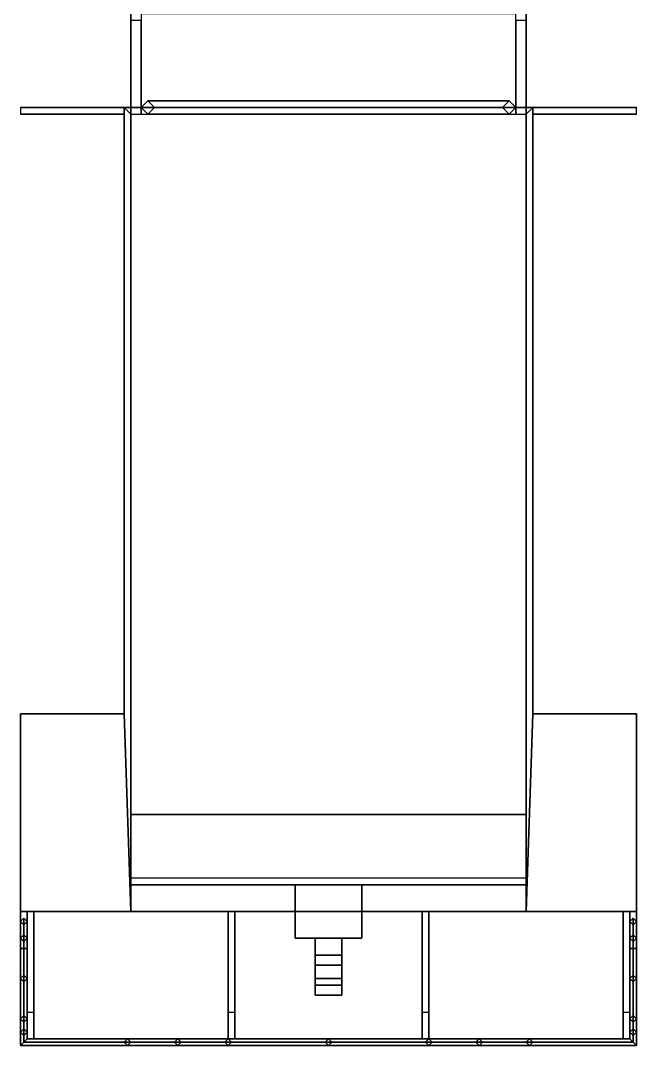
# Model space of a CAD drawing. Extents: x -0.92 to 0.92, y -2.19 to 2.76.
# Drawn here: x -0.92 to 0.92, y -2.19 to 0.87 of the extents above; entities that cross this region are included whole.
import ezdxf

# ---------------------------------------------------------------- set-up
doc = ezdxf.new("R2010")
doc.units = 0
doc.layers.get('0').update_dxf_attribs({"linetype": 'CONTINUOUS'})

msp = doc.modelspace()

# ---------------------------------------------------------------- linework, layer by layer
for points in [[(-0.59, 1.5, 0.3), (-0.59, -1.5, 0.3), (-0.59, -1.71, 0.52), (-0.59, 1.5, 0.85)], [(0.59, 1.5, 0.3), (0.59, -1.5, 0.3), (-0.59, -1.5, 0.3), (-0.59, 1.5, 0.3)], [(-0.59, 1.5, 0.85), (-0.59, -1.71, 0.52), (-0.59, -1.71, 0.85), (-0.59, 1.5, 0.85)], [(0.59, -1.71, 0.52), (0.59, -1.5, 0.3), (0.59, 1.5, 0.3), (0.59, 1.5, 0.85)], [(0.59, -1.71, 0.85), (0.59, -1.71, 0.52), (0.59, 1.5, 0.85)], [(-0.56, 0.89, 1.29), (-0.56, 0.59, 1.29), (0.56, 0.59, 1.29), (0.56, 0.89, 1.29)], [(-0.59, 0.87, 0.85), (-0.59, 0.61, 0.85), (-0.56, 0.61, 0.85), (-0.56, 0.87, 0.85)], [(-0.56, 0.87, 0.85), (-0.56, 0.61, 0.85), (-0.56, 0.61, 1.29), (-0.56, 0.87, 1.29)], [(0.56, 0.61, 1.29), (0.56, 0.61, 0.85), (0.56, 0.87, 0.85), (0.56, 0.87, 1.29)], [(0.56, 0.61, 0.85), (0.59, 0.61, 0.85), (0.59, 0.87, 0.85), (0.56, 0.87, 0.85)], [(0.56, 0.61, 1.86), (0.54, 0.63, 1.84), (-0.54, 0.63, 1.84), (-0.56, 0.61, 1.86)], [(-0.54, 0.63, 1.29), (-0.56, 0.61, 1.29), (-0.56, 0.61, 1.86), (-0.54, 0.63, 1.84)], [(0.54, 0.63, 1.84), (0.52, 0.61, 1.82), (-0.52, 0.61, 1.82), (-0.54, 0.63, 1.84)], [(-0.52, 0.61, 1.29), (-0.54, 0.63, 1.29), (-0.54, 0.63, 1.84), (-0.52, 0.61, 1.82)], [(0.54, 0.63, 1.29), (0.52, 0.61, 1.29), (0.52, 0.61, 1.82), (0.54, 0.63, 1.84)], [(0.56, 0.61, 1.29), (0.54, 0.63, 1.29), (0.54, 0.63, 1.84), (0.56, 0.61, 1.86)], [(-0.56, 0.61, 1.29), (-0.56, 0.61, 0.85), (-0.92, 0.61, 0.85), (-0.61, 0.61, 1.29)], [(-0.92, 0.61, 0.85), (-0.92, 0.59, 0.85), (-0.61, 0.59, 1.29), (-0.61, 0.61, 1.29)], [(-0.61, 0.59, 1.29), (-0.92, 0.59, 0.85), (-0.61, 0.59, 0.85), (-0.61, 0.59, 1.29)], [(-0.61, 0.61, 1.29), (-0.61, -1.2, 1.29), (-0.59, -1.79, 1.29), (-0.59, 0.59, 1.29)], [(-0.61, 0.61, 1.29), (-0.59, 0.59, 1.29), (-0.56, 0.59, 1.29), (-0.56, 0.61, 1.29)], [(-0.61, 0.59, 0.85), (-0.61, -1.2, 0.85), (-0.61, -1.2, 1.29), (-0.61, 0.59, 1.29)], [(0.54, 0.59, 1.84), (0.56, 0.61, 1.86), (-0.56, 0.61, 1.86), (-0.54, 0.59, 1.84)], [(-0.56, 0.61, 1.29), (-0.54, 0.59, 1.29), (-0.54, 0.59, 1.84), (-0.56, 0.61, 1.86)], [(0.52, 0.61, 1.82), (0.54, 0.59, 1.84), (-0.54, 0.59, 1.84), (-0.52, 0.61, 1.82)], [(-0.54, 0.59, 1.29), (-0.52, 0.61, 1.29), (-0.52, 0.61, 1.82), (-0.54, 0.59, 1.84)], [(0.52, 0.61, 1.29), (0.54, 0.59, 1.29), (0.54, 0.59, 1.84), (0.52, 0.61, 1.82)], [(0.54, 0.59, 1.29), (0.56, 0.61, 1.29), (0.56, 0.61, 1.86), (0.54, 0.59, 1.84)], [(0.61, 0.61, 1.29), (0.92, 0.61, 0.85), (0.56, 0.61, 0.85), (0.56, 0.61, 1.29)], [(0.59, 0.59, 1.29), (0.61, 0.61, 1.29), (0.56, 0.61, 1.29), (0.56, 0.59, 1.29)], [(0.59, 0.59, 1.29), (0.59, -1.79, 1.29), (0.61, -1.2, 1.29), (0.61, 0.61, 1.29)], [(0.92, 0.59, 0.85), (0.92, 0.61, 0.85), (0.61, 0.61, 1.29), (0.61, 0.59, 1.29)], [(0.61, -1.2, 1.29), (0.61, -1.2, 0.85), (0.61, 0.59, 0.85), (0.61, 0.59, 1.29)], [(0.61, 0.59, 1.29), (0.61, 0.59, 0.85), (0.92, 0.59, 0.85), (0.61, 0.59, 1.29)], [(-0.92, -1.2, 0.85), (-0.92, -1.79, 0.85), (-0.92, -1.79, 1.29), (-0.92, -1.2, 1.29)], [(-0.61, -1.2, 1.29), (-0.61, -1.2, 0.85), (-0.92, -1.2, 0.85), (-0.92, -1.2, 1.29)], [(-0.92, -1.2, 1.29), (-0.92, -1.79, 1.29), (-0.59, -1.79, 1.29), (-0.61, -1.2, 1.29)], [(0.61, -1.2, 1.29), (0.59, -1.79, 1.29), (0.92, -1.79, 1.29), (0.92, -1.2, 1.29)], [(0.92, -1.2, 1.29), (0.92, -1.2, 0.85), (0.61, -1.2, 0.85), (0.61, -1.2, 1.29)], [(0.92, -1.79, 1.29), (0.92, -1.79, 0.85), (0.92, -1.2, 0.85), (0.92, -1.2, 1.29)], [(-0.59, -1.71, 0.52), (-0.59, -1.5, 0.3), (0.59, -1.5, 0.3), (0.59, -1.71, 0.52)], [(-0.59, -1.79, 1.29), (0.59, -1.79, 1.29), (0.59, -1.69, 1.29), (-0.59, -1.69, 1.29)], [(-0.59, -1.71, 0.85), (-0.59, -1.71, 0.52), (0.59, -1.71, 0.52), (0.59, -1.71, 0.85)], [(-0.1, -1.71, 0.63), (-0.1, -1.87, 0.63), (-0.1, -1.87, 0.76), (-0.1, -1.71, 0.76)], [(0.1, -1.71, 0.63), (0.1, -1.87, 0.63), (-0.1, -1.87, 0.63), (-0.1, -1.71, 0.63)], [(-0.1, -1.71, 0.76), (-0.1, -1.87, 0.76), (0.1, -1.87, 0.76), (0.1, -1.71, 0.76)], [(0.1, -1.87, 0.76), (0.1, -1.87, 0.63), (0.1, -1.71, 0.63), (0.1, -1.71, 0.76)], [(-0.92, -1.79, 1.29), (-0.92, -1.79, 1), (0.92, -1.79, 1), (0.92, -1.79, 1.29)], [(-0.92, -1.79, 0.97), (-0.92, -1.79, 0.85), (0.92, -1.79, 0.85), (0.92, -1.79, 0.97)], [(-0.92, -1.79, 0.97), (-0.92, -2.19, 0.97), (-0.92, -2.19, 1), (-0.92, -1.79, 1)], [(0.92, -1.79, 0.97), (0.92, -2.19, 0.97), (-0.92, -2.19, 0.97), (-0.92, -1.79, 0.97)], [(-0.92, -1.79, 1), (-0.92, -2.19, 1), (0.92, -2.19, 1), (0.92, -1.79, 1)], [(-0.9, -2.17, 0.97), (-0.9, -1.79, 0.85), (-0.88, -1.79, 0.85), (-0.88, -2.17, 0.97)], [(-0.88, -2.09, 0.97), (-0.88, -1.79, 0.88), (-0.9, -1.79, 0.88), (-0.9, -2.09, 0.97)], [(-0.9, -1.79, 0.88), (-0.9, -1.79, 0.85), (-0.9, -2.17, 0.97), (-0.9, -2.09, 0.97)], [(-0.88, -2.17, 0.97), (-0.88, -1.79, 0.85), (-0.88, -1.79, 0.88), (-0.88, -2.09, 0.97)], [(-0.28, -2.09, 0.97), (-0.28, -1.79, 0.88), (-0.3, -1.79, 0.88), (-0.3, -2.09, 0.97)], [(-0.3, -2.17, 0.97), (-0.3, -1.79, 0.85), (-0.28, -1.79, 0.85), (-0.28, -2.17, 0.97)], [(-0.3, -1.79, 0.88), (-0.3, -1.79, 0.85), (-0.3, -2.17, 0.97), (-0.3, -2.09, 0.97)], [(-0.28, -2.17, 0.97), (-0.28, -1.79, 0.85), (-0.28, -1.79, 0.88), (-0.28, -2.09, 0.97)], [(0.28, -2.17, 0.97), (0.28, -1.79, 0.85), (0.3, -1.79, 0.85), (0.3, -2.17, 0.97)], [(0.3, -2.09, 0.97), (0.3, -1.79, 0.88), (0.28, -1.79, 0.88), (0.28, -2.09, 0.97)], [(0.28, -1.79, 0.88), (0.28, -1.79, 0.85), (0.28, -2.17, 0.97), (0.28, -2.09, 0.97)], [(0.3, -2.17, 0.97), (0.3, -1.79, 0.85), (0.3, -1.79, 0.88), (0.3, -2.09, 0.97)], [(0.88, -1.79, 0.88), (0.88, -1.79, 0.85), (0.88, -2.17, 0.97), (0.88, -2.09, 0.97)], [(0.88, -2.17, 0.97), (0.88, -1.79, 0.85), (0.9, -1.79, 0.85), (0.9, -2.17, 0.97)], [(0.9, -2.09, 0.97), (0.9, -1.79, 0.88), (0.88, -1.79, 0.88), (0.88, -2.09, 0.97)], [(0.9, -2.17, 0.97), (0.9, -1.79, 0.85), (0.9, -1.79, 0.88), (0.9, -2.09, 0.97)], [(0.92, -2.19, 1), (0.92, -2.19, 0.97), (0.92, -1.79, 0.97), (0.92, -1.79, 1)], [(-0.91, -1.81, 1.05), (-0.92, -1.82, 1.04), (-0.92, -2.19, 1.04), (-0.91, -2.18, 1.05)], [(-0.91, -1.81, 1), (-0.92, -1.82, 1), (-0.92, -1.82, 1.04), (-0.91, -1.81, 1.05)], [(-0.92, -1.82, 1.04), (-0.91, -1.83, 1.03), (-0.91, -2.18, 1.03), (-0.92, -2.19, 1.04)], [(-0.92, -1.82, 1), (-0.91, -1.83, 1), (-0.91, -1.83, 1.03), (-0.92, -1.82, 1.04)], [(-0.9, -1.82, 1.04), (-0.91, -1.81, 1.05), (-0.91, -2.18, 1.05), (-0.9, -2.17, 1.04)], [(-0.9, -1.82, 1), (-0.91, -1.81, 1), (-0.91, -1.81, 1.05), (-0.9, -1.82, 1.04)], [(-0.91, -1.83, 1.03), (-0.9, -1.82, 1.04), (-0.9, -2.17, 1.04), (-0.91, -2.18, 1.03)], [(-0.91, -1.83, 1), (-0.9, -1.82, 1), (-0.9, -1.82, 1.04), (-0.91, -1.83, 1.03)], [(0.91, -1.81, 1.05), (0.9, -1.82, 1.04), (0.9, -2.17, 1.04), (0.91, -2.18, 1.05)], [(0.91, -1.81, 1), (0.9, -1.82, 1), (0.9, -1.82, 1.04), (0.91, -1.81, 1.05)], [(0.9, -1.82, 1.04), (0.91, -1.83, 1.03), (0.91, -2.18, 1.03), (0.9, -2.17, 1.04)], [(0.9, -1.82, 1), (0.91, -1.83, 1), (0.91, -1.83, 1.03), (0.9, -1.82, 1.04)], [(0.92, -1.82, 1.04), (0.91, -1.81, 1.05), (0.91, -2.18, 1.05), (0.92, -2.19, 1.04)], [(0.92, -1.82, 1), (0.91, -1.81, 1), (0.91, -1.81, 1.05), (0.92, -1.82, 1.04)], [(0.91, -1.83, 1.03), (0.92, -1.82, 1.04), (0.92, -2.19, 1.04), (0.91, -2.18, 1.03)], [(0.91, -1.83, 1), (0.92, -1.82, 1), (0.92, -1.82, 1.04), (0.91, -1.83, 1.03)], [(-0.91, -1.86, 1.05), (-0.92, -1.87, 1.04), (-0.92, -1.87, 1.24), (-0.91, -1.86, 1.24)], [(-0.92, -1.9, 1.28), (-0.91, -1.9, 1.29), (-0.91, -1.86, 1.24), (-0.92, -1.87, 1.24)], [(-0.9, -1.87, 1.04), (-0.91, -1.86, 1.05), (-0.91, -1.86, 1.24), (-0.9, -1.87, 1.24)], [(-0.91, -1.9, 1.29), (-0.9, -1.9, 1.28), (-0.9, -1.87, 1.24), (-0.91, -1.86, 1.24)], [(0.91, -1.86, 1.05), (0.9, -1.87, 1.04), (0.9, -1.87, 1.24), (0.91, -1.86, 1.24)], [(0.9, -1.9, 1.28), (0.91, -1.9, 1.29), (0.91, -1.86, 1.24), (0.9, -1.87, 1.24)], [(0.92, -1.87, 1.04), (0.91, -1.86, 1.05), (0.91, -1.86, 1.24), (0.92, -1.87, 1.24)], [(0.91, -1.9, 1.29), (0.92, -1.9, 1.28), (0.92, -1.87, 1.24), (0.91, -1.86, 1.24)], [(-0.92, -1.87, 1.04), (-0.91, -1.88, 1.05), (-0.91, -1.88, 1.24), (-0.92, -1.87, 1.24)], [(-0.91, -1.9, 1.27), (-0.92, -1.9, 1.28), (-0.92, -1.87, 1.24), (-0.91, -1.88, 1.24)], [(-0.91, -1.88, 1.05), (-0.9, -1.87, 1.04), (-0.9, -1.87, 1.24), (-0.91, -1.88, 1.24)], [(-0.9, -1.9, 1.28), (-0.91, -1.9, 1.27), (-0.91, -1.88, 1.24), (-0.9, -1.87, 1.24)], [(-0.1, -1.87, 0.76), (-0.1, -1.87, 0.63), (-0.04, -1.87, 0.63), (-0.04, -1.87, 0.76)], [(-0.04, -1.87, 0.76), (-0.04, -1.87, 0.63), (-0.04, -1.92, 0.69), (-0.04, -1.92, 0.71)], [(-0.04, -1.87, 0.63), (-0.04, -1.95, 0.58), (-0.04, -1.95, 0.64), (-0.04, -1.92, 0.69)], [(0.04, -1.87, 0.63), (0.04, -1.95, 0.58), (-0.04, -1.95, 0.58), (-0.04, -1.87, 0.63)], [(-0.04, -1.92, 0.78), (-0.04, -1.87, 0.76), (-0.04, -1.92, 0.71), (-0.04, -1.95, 0.73)], [(0.04, -1.92, 0.78), (0.04, -1.87, 0.76), (-0.04, -1.87, 0.76), (-0.04, -1.92, 0.78)], [(0.04, -1.92, 0.69), (0.04, -1.87, 0.63), (0.04, -1.87, 0.76), (0.04, -1.92, 0.71)], [(0.04, -1.95, 0.64), (0.04, -1.95, 0.58), (0.04, -1.87, 0.63), (0.04, -1.92, 0.69)], [(0.04, -1.92, 0.71), (0.04, -1.87, 0.76), (0.04, -1.92, 0.78), (0.04, -1.95, 0.73)], [(0.04, -1.87, 0.76), (0.04, -1.87, 0.63), (0.1, -1.87, 0.63), (0.1, -1.87, 0.76)], [(0.9, -1.87, 1.04), (0.91, -1.88, 1.05), (0.91, -1.88, 1.24), (0.9, -1.87, 1.24)], [(0.91, -1.9, 1.27), (0.9, -1.9, 1.28), (0.9, -1.87, 1.24), (0.91, -1.88, 1.24)], [(0.91, -1.88, 1.05), (0.92, -1.87, 1.04), (0.92, -1.87, 1.24), (0.91, -1.88, 1.24)], [(0.92, -1.9, 1.28), (0.91, -1.9, 1.27), (0.91, -1.88, 1.24), (0.92, -1.87, 1.24)], [(-0.91, -1.9, 1.29), (-0.92, -1.9, 1.28), (-0.92, -2.19, 1.28), (-0.91, -2.18, 1.29)], [(-0.92, -1.9, 1.28), (-0.91, -1.9, 1.27), (-0.91, -2.18, 1.27), (-0.92, -2.19, 1.28)], [(-0.9, -1.9, 1.28), (-0.91, -1.9, 1.29), (-0.91, -2.18, 1.29), (-0.9, -2.17, 1.28)], [(-0.91, -1.9, 1.27), (-0.9, -1.9, 1.28), (-0.9, -2.17, 1.28), (-0.91, -2.18, 1.27)], [(-0.04, -1.92, 0.69), (-0.04, -1.95, 0.64), (0.04, -1.95, 0.64), (0.04, -1.92, 0.69)], [(0.04, -1.95, 0.73), (0.04, -1.92, 0.78), (-0.04, -1.92, 0.78), (-0.04, -1.95, 0.73)], [(-0.04, -1.95, 0.73), (-0.04, -1.92, 0.71), (0.04, -1.92, 0.71), (0.04, -1.95, 0.73)], [(-0.04, -1.92, 0.71), (-0.04, -1.92, 0.69), (0.04, -1.92, 0.69), (0.04, -1.92, 0.71)], [(0.91, -1.9, 1.29), (0.9, -1.9, 1.28), (0.9, -2.17, 1.28), (0.91, -2.18, 1.29)], [(0.9, -1.9, 1.28), (0.91, -1.9, 1.27), (0.91, -2.18, 1.27), (0.9, -2.17, 1.28)], [(0.92, -1.9, 1.28), (0.91, -1.9, 1.29), (0.91, -2.18, 1.29), (0.92, -2.19, 1.28)], [(0.91, -1.9, 1.27), (0.92, -1.9, 1.28), (0.92, -2.19, 1.28), (0.91, -2.18, 1.27)], [(-0.04, -1.95, 0.64), (-0.04, -1.99, 0.64), (0.04, -1.99, 0.64), (0.04, -1.95, 0.64)], [(0.04, -1.95, 0.58), (0.04, -1.99, 0.58), (-0.04, -1.99, 0.58), (-0.04, -1.95, 0.58)], [(-0.04, -1.95, 0.58), (-0.04, -1.99, 0.58), (-0.04, -1.99, 0.64), (-0.04, -1.95, 0.64)], [(0.04, -1.99, 0.64), (0.04, -1.99, 0.58), (0.04, -1.95, 0.58), (0.04, -1.95, 0.64)], [(-0.91, -1.98, 1), (-0.92, -1.99, 1), (-0.92, -1.99, 1.04), (-0.91, -1.98, 1.03)], [(-0.9, -1.99, 1), (-0.91, -1.98, 1), (-0.91, -1.98, 1.03), (-0.9, -1.99, 1.04)], [(0.91, -1.98, 1), (0.9, -1.99, 1), (0.9, -1.99, 1.04), (0.91, -1.98, 1.03)], [(0.92, -1.99, 1), (0.91, -1.98, 1), (0.91, -1.98, 1.03), (0.92, -1.99, 1.04)], [(-0.92, -1.99, 1), (-0.91, -2, 1), (-0.91, -2, 1.03), (-0.92, -1.99, 1.04)], [(-0.91, -2, 1), (-0.9, -1.99, 1), (-0.9, -1.99, 1.04), (-0.91, -2, 1.03)], [(-0.04, -1.99, 0.64), (-0.04, -2.01, 0.67), (0.04, -2.01, 0.67), (0.04, -1.99, 0.64)], [(-0.04, -1.99, 0.58), (-0.04, -2.04, 0.65), (-0.04, -2.01, 0.67), (-0.04, -1.99, 0.64)], [(0.04, -1.99, 0.58), (0.04, -2.04, 0.65), (-0.04, -2.04, 0.65), (-0.04, -1.99, 0.58)], [(-0.04, -2.01, 0.73), (-0.04, -2.04, 0.72), (0.04, -2.04, 0.72), (0.04, -2.01, 0.73)], [(-0.04, -2.04, 0.65), (-0.04, -2.04, 0.72), (-0.04, -2.01, 0.73), (-0.04, -2.01, 0.67)], [(-0.04, -2.01, 0.67), (-0.04, -2.01, 0.73), (0.04, -2.01, 0.73), (0.04, -2.01, 0.67)], [(0.04, -2.01, 0.67), (0.04, -2.04, 0.65), (0.04, -1.99, 0.58), (0.04, -1.99, 0.64)], [(0.04, -2.01, 0.73), (0.04, -2.04, 0.72), (0.04, -2.04, 0.65), (0.04, -2.01, 0.67)], [(0.9, -1.99, 1), (0.91, -2, 1), (0.91, -2, 1.03), (0.9, -1.99, 1.04)], [(0.91, -2, 1), (0.92, -1.99, 1), (0.92, -1.99, 1.04), (0.91, -2, 1.03)], [(0.04, -2.04, 0.65), (0.04, -2.04, 0.72), (-0.04, -2.04, 0.72), (-0.04, -2.04, 0.65)], [(-0.91, -2.1, 1.05), (-0.92, -2.11, 1.04), (-0.92, -2.11, 1.28), (-0.91, -2.1, 1.27)], [(-0.92, -2.11, 1.04), (-0.91, -2.12, 1.05), (-0.91, -2.12, 1.27), (-0.92, -2.11, 1.28)], [(-0.9, -2.11, 1.04), (-0.91, -2.1, 1.05), (-0.91, -2.1, 1.27), (-0.9, -2.11, 1.28)], [(-0.91, -2.12, 1.05), (-0.9, -2.11, 1.04), (-0.9, -2.11, 1.28), (-0.91, -2.12, 1.27)], [(0.91, -2.1, 1.05), (0.9, -2.11, 1.04), (0.9, -2.11, 1.28), (0.91, -2.1, 1.27)], [(0.9, -2.11, 1.04), (0.91, -2.12, 1.05), (0.91, -2.12, 1.27), (0.9, -2.11, 1.28)], [(0.92, -2.11, 1.04), (0.91, -2.1, 1.05), (0.91, -2.1, 1.27), (0.92, -2.11, 1.28)], [(0.91, -2.12, 1.05), (0.92, -2.11, 1.04), (0.92, -2.11, 1.28), (0.91, -2.12, 1.27)], [(-0.91, -2.14, 1), (-0.92, -2.15, 1), (-0.92, -2.15, 1.04), (-0.91, -2.14, 1.03)], [(-0.9, -2.15, 1), (-0.91, -2.14, 1), (-0.91, -2.14, 1.03), (-0.9, -2.15, 1.04)], [(0.91, -2.14, 1), (0.9, -2.15, 1), (0.9, -2.15, 1.04), (0.91, -2.14, 1.03)], [(0.92, -2.15, 1), (0.91, -2.14, 1), (0.91, -2.14, 1.03), (0.92, -2.15, 1.04)], [(-0.92, -2.15, 1), (-0.91, -2.16, 1), (-0.91, -2.16, 1.03), (-0.92, -2.15, 1.04)], [(-0.91, -2.16, 1), (-0.9, -2.15, 1), (-0.9, -2.15, 1.04), (-0.91, -2.16, 1.03)], [(0.91, -2.18, 1.05), (0.9, -2.17, 1.04), (-0.9, -2.17, 1.04), (-0.91, -2.18, 1.05)], [(0.9, -2.17, 1.04), (0.91, -2.18, 1.03), (-0.91, -2.18, 1.03), (-0.9, -2.17, 1.04)], [(0.91, -2.18, 1.29), (0.9, -2.17, 1.28), (-0.9, -2.17, 1.28), (-0.91, -2.18, 1.29)], [(0.9, -2.17, 1.28), (0.91, -2.18, 1.27), (-0.91, -2.18, 1.27), (-0.9, -2.17, 1.28)], [(-0.6, -2.17, 1.04), (-0.61, -2.18, 1.05), (-0.61, -2.18, 1.27), (-0.6, -2.17, 1.28)], [(-0.59, -2.18, 1.05), (-0.6, -2.17, 1.04), (-0.6, -2.17, 1.28), (-0.59, -2.18, 1.27)], [(-0.45, -2.17, 1), (-0.46, -2.18, 1), (-0.46, -2.18, 1.03), (-0.45, -2.17, 1.04)], [(-0.44, -2.18, 1), (-0.45, -2.17, 1), (-0.45, -2.17, 1.04), (-0.44, -2.18, 1.03)], [(-0.3, -2.17, 1.04), (-0.31, -2.18, 1.05), (-0.31, -2.18, 1.27), (-0.3, -2.17, 1.28)], [(-0.29, -2.18, 1.05), (-0.3, -2.17, 1.04), (-0.3, -2.17, 1.28), (-0.29, -2.18, 1.27)], [(0, -2.17, 1.04), (-0.01, -2.18, 1.05), (-0.01, -2.18, 1.27), (0, -2.17, 1.28)], [(0, -2.17, 1), (-0.01, -2.18, 1), (-0.01, -2.18, 1.03), (0, -2.17, 1.04)], [(0.01, -2.18, 1.05), (0, -2.17, 1.04), (0, -2.17, 1.28), (0.01, -2.18, 1.27)], [(0.01, -2.18, 1), (0, -2.17, 1), (0, -2.17, 1.04), (0.01, -2.18, 1.03)], [(0.3, -2.17, 1.04), (0.29, -2.18, 1.05), (0.29, -2.18, 1.27), (0.3, -2.17, 1.28)], [(0.31, -2.18, 1.05), (0.3, -2.17, 1.04), (0.3, -2.17, 1.28), (0.31, -2.18, 1.27)], [(0.45, -2.17, 1), (0.44, -2.18, 1), (0.44, -2.18, 1.03), (0.45, -2.17, 1.04)], [(0.46, -2.18, 1), (0.45, -2.17, 1), (0.45, -2.17, 1.04), (0.46, -2.18, 1.03)], [(0.6, -2.17, 1.04), (0.59, -2.18, 1.05), (0.59, -2.18, 1.27), (0.6, -2.17, 1.28)], [(0.61, -2.18, 1.05), (0.6, -2.17, 1.04), (0.6, -2.17, 1.28), (0.61, -2.18, 1.27)], [(0.9, -2.15, 1), (0.91, -2.16, 1), (0.91, -2.16, 1.03), (0.9, -2.15, 1.04)], [(0.91, -2.16, 1), (0.92, -2.15, 1), (0.92, -2.15, 1.04), (0.91, -2.16, 1.03)], [(0.92, -2.19, 1.04), (0.91, -2.18, 1.05), (-0.91, -2.18, 1.05), (-0.92, -2.19, 1.04)], [(0.91, -2.18, 1.03), (0.92, -2.19, 1.04), (-0.92, -2.19, 1.04), (-0.91, -2.18, 1.03)], [(0.92, -2.19, 1.28), (0.91, -2.18, 1.29), (-0.91, -2.18, 1.29), (-0.92, -2.19, 1.28)], [(0.91, -2.18, 1.27), (0.92, -2.19, 1.28), (-0.92, -2.19, 1.28), (-0.91, -2.18, 1.27)], [(-0.92, -2.19, 1), (-0.92, -2.19, 0.97), (0.92, -2.19, 0.97), (0.92, -2.19, 1)], [(-0.61, -2.18, 1.05), (-0.6, -2.19, 1.04), (-0.6, -2.19, 1.28), (-0.61, -2.18, 1.27)], [(-0.6, -2.19, 1.04), (-0.59, -2.18, 1.05), (-0.59, -2.18, 1.27), (-0.6, -2.19, 1.28)], [(-0.46, -2.18, 1), (-0.45, -2.19, 1), (-0.45, -2.19, 1.04), (-0.46, -2.18, 1.03)], [(-0.45, -2.19, 1), (-0.44, -2.18, 1), (-0.44, -2.18, 1.03), (-0.45, -2.19, 1.04)], [(-0.31, -2.18, 1.05), (-0.3, -2.19, 1.04), (-0.3, -2.19, 1.28), (-0.31, -2.18, 1.27)], [(-0.3, -2.19, 1.04), (-0.29, -2.18, 1.05), (-0.29, -2.18, 1.27), (-0.3, -2.19, 1.28)], [(-0.01, -2.18, 1.05), (0, -2.19, 1.04), (0, -2.19, 1.28), (-0.01, -2.18, 1.27)], [(-0.01, -2.18, 1), (0, -2.19, 1), (0, -2.19, 1.04), (-0.01, -2.18, 1.03)], [(0, -2.19, 1.04), (0.01, -2.18, 1.05), (0.01, -2.18, 1.27), (0, -2.19, 1.28)], [(0, -2.19, 1), (0.01, -2.18, 1), (0.01, -2.18, 1.03), (0, -2.19, 1.04)], [(0.29, -2.18, 1.05), (0.3, -2.19, 1.04), (0.3, -2.19, 1.28), (0.29, -2.18, 1.27)], [(0.3, -2.19, 1.04), (0.31, -2.18, 1.05), (0.31, -2.18, 1.27), (0.3, -2.19, 1.28)], [(0.44, -2.18, 1), (0.45, -2.19, 1), (0.45, -2.19, 1.04), (0.44, -2.18, 1.03)], [(0.45, -2.19, 1), (0.46, -2.18, 1), (0.46, -2.18, 1.03), (0.45, -2.19, 1.04)], [(0.59, -2.18, 1.05), (0.6, -2.19, 1.04), (0.6, -2.19, 1.28), (0.59, -2.18, 1.27)], [(0.6, -2.19, 1.04), (0.61, -2.18, 1.05), (0.61, -2.18, 1.27), (0.6, -2.19, 1.28)]]:
    msp.add_3dface(points)

doc.saveas('drawing.dxf')
